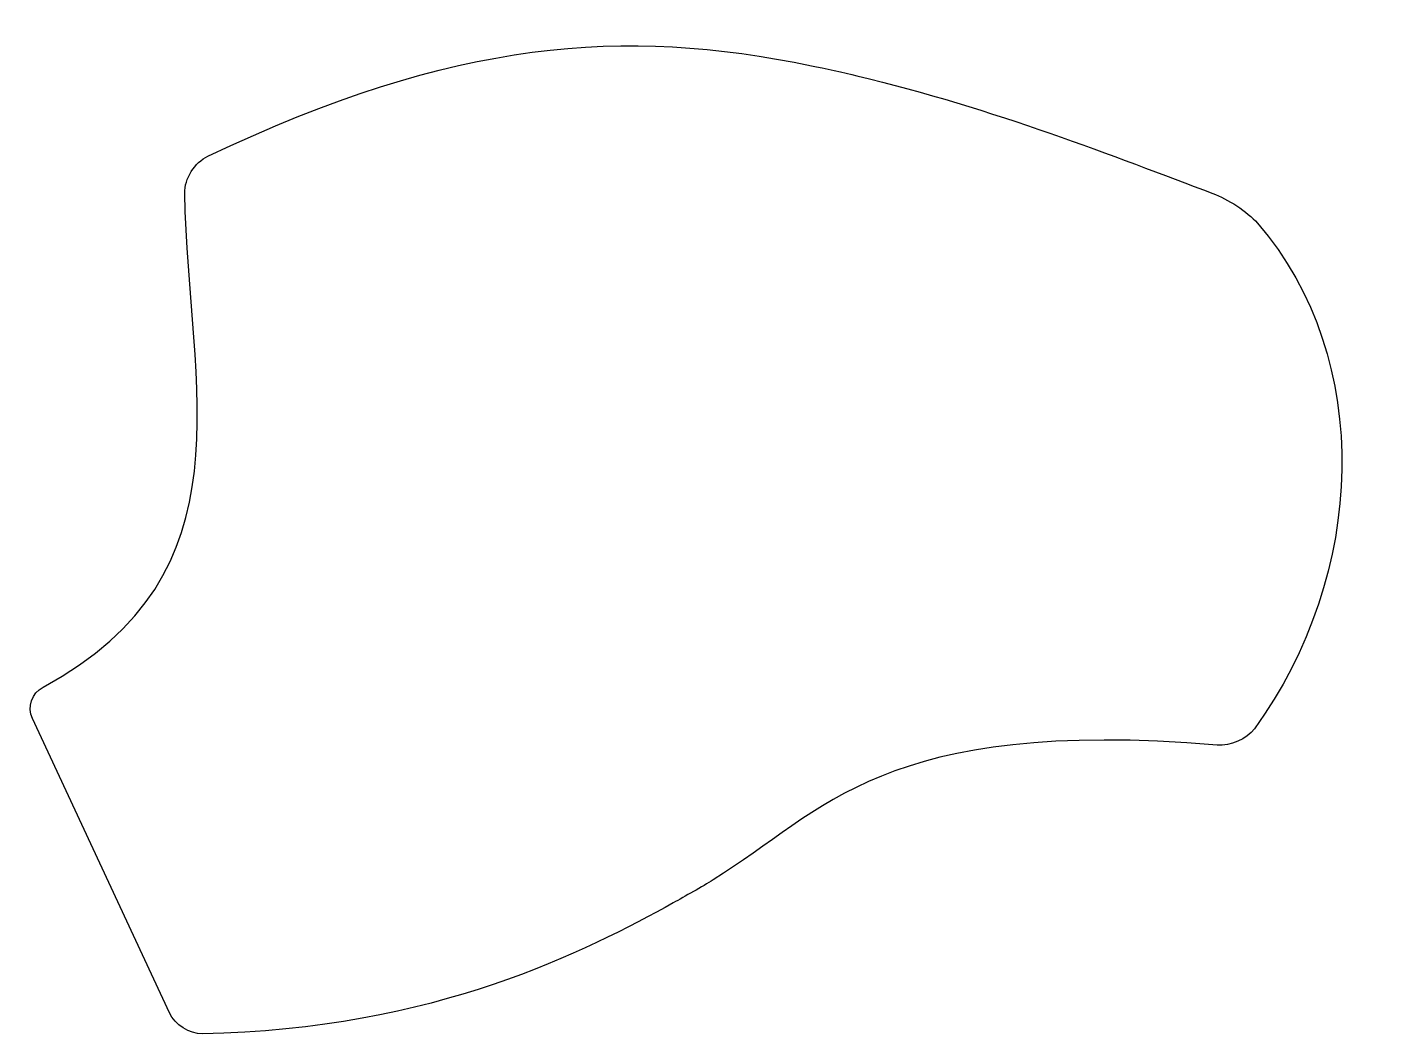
# Model space of a CAD drawing. Extents: x 0 to 154, y 0 to 115.
import ezdxf

# ---------------------------------------------------------------- set-up
doc = ezdxf.new("R2010")
doc.units = 0
doc.layers.get('0').update_dxf_attribs({"linetype": 'CONTINUOUS'})

msp = doc.modelspace()

# ---------------------------------------------------------------- linework, layer by layer
at = {"color": 7}
msp.add_lwpolyline([(20.447596, 100.535494)], close=True, dxfattribs=at)
msp.add_lwpolyline([(16.069889, 2.513841), (0.381415, 36.203444)], dxfattribs=at)
for points in [[(20.447596, 100.535494), (48.903497, 114.004283), (67.966175, 115.326816), (89.552409, 110.898895)], [(89.552409, 110.898895), (90.983839, 110.60527), (93.296041, 110.088035), (94.717373, 109.748859)], [(94.717373, 109.748859), (110.496859, 105.983369), (124.316936, 100.453249), (135.453942, 96.282743)], [(17.816125, 96.315855), (17.781465, 97.940737), (18.978442, 99.840112), (20.447596, 100.535494)], [(1.620541, 39.805316), (25.703787, 52.865022), (18.29607, 73.817936), (17.816125, 96.315855)], [(135.453942, 96.282743), (137.085023, 95.671948), (139.430524, 94.204684), (140.567354, 92.885023)], [(140.567354, 92.885023), (154.019702, 77.269185), (152.967311, 52.572958), (140.213454, 35.034065)], [(0.381415, 36.203444), (-0.235451, 37.52811), (0.336123, 39.10881), (1.620541, 39.805316)], [(135.967682, 33.170248), (97.64841, 36.338447), (91.008078, 25.658805), (78.30206, 17.748077)], [(140.213454, 35.034065), (139.354154, 33.852372), (137.423953, 33.049844), (135.967682, 33.170248)], [(78.30206, 17.748077), (77.061777, 16.97588), (74.990519, 15.82426), (73.712895, 15.115077)], [(73.712895, 15.115077), (64.003579, 9.725635), (46.427311, 0.59837), (19.832015, 0.13275)], [(19.832015, 0.13275), (18.371308, 0.10715), (16.686755, 1.189171), (16.069889, 2.513841)]]:
    msp.add_open_spline(points, degree=3, dxfattribs=at)

doc.saveas('drawing.dxf')
